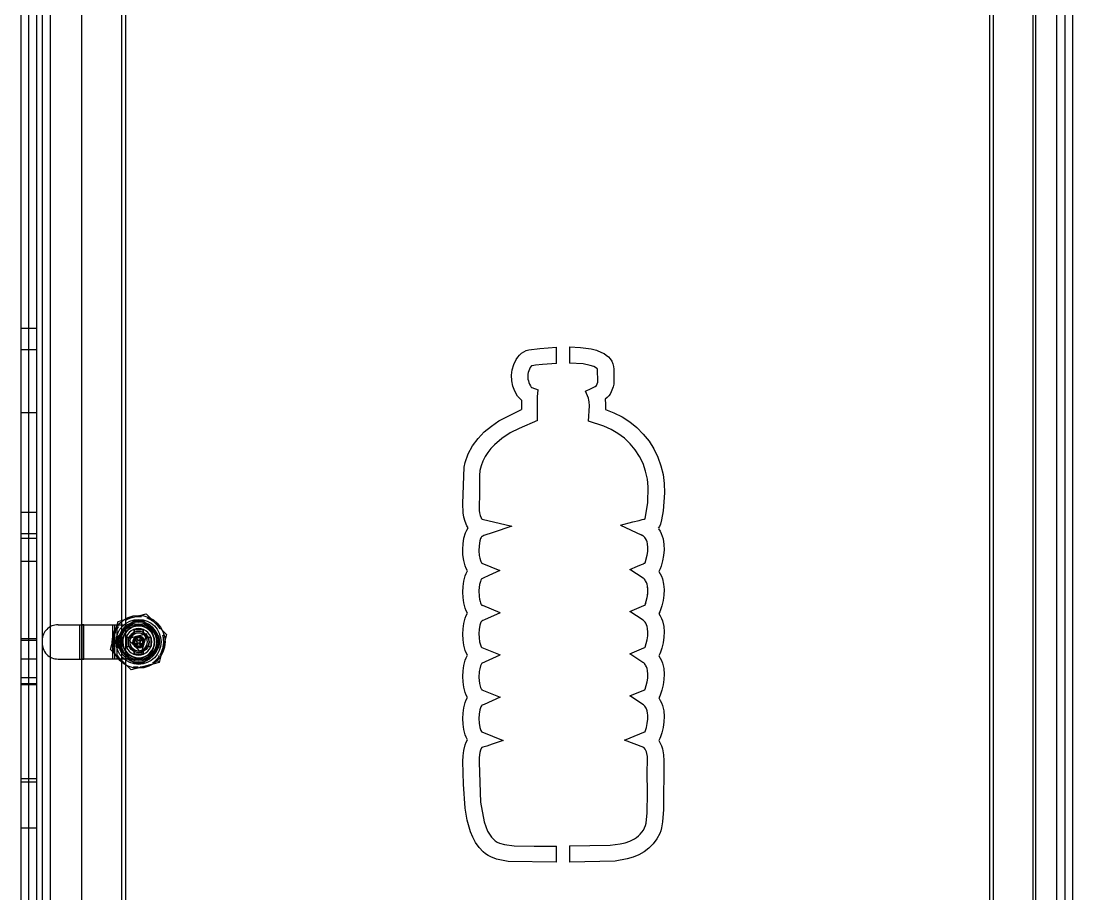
# Model space of a CAD drawing. Header units: millimetres. Extents: x 10366 to 13995, y 24552 to 29685.
# Drawn here: x 12483.1 to 12881.1, y 27532.8 to 27863 of the extents above; entities that cross this region are included whole.
import ezdxf

# ---------------------------------------------------------------- set-up
doc = ezdxf.new("R2010")
doc.units = ezdxf.units.MM
doc.header["$LTSCALE"] = 3
doc.layers.add('DomyÅ›lny', color=7, linetype='Continuous')

msp = doc.modelspace()

# ---------------------------------------------------------------- linework, layer by layer
at = {"layer": 'DomyÅ›lny'}
for p, q in [((12483.05, 27232.68), (12483.05, 28022.68)), ((12486.05, 27235.68), (12486.05, 28019.68)), ((12486.05, 27235.68), (12486.05, 28019.68)), ((12489.05, 27232.68), (12489.05, 28022.68)), ((12506.05, 27237.68), (12506.05, 28017.68)), ((12866.05, 27237.68), (12866.05, 28017.68)), ((12866.96, 27237.68), (12866.96, 28017.68)), ((12874.96, 27237.68), (12874.96, 28017.68)), ((12491.05, 28014.68), (12491.05, 27240.68)), ((12494.05, 28014.68), (12494.05, 27240.68)), ((12878.05, 27240.68), (12878.05, 28014.68)), ((12881.05, 27240.68), (12881.05, 28014.68)), ((12521.05, 27982.68), (12521.05, 27237.68)), ((12522.55, 27982.68), (12522.55, 27234.18)), ((12849.55, 27234.18), (12849.55, 27982.68)), ((12851.05, 27237.68), (12851.05, 27982.68)), ((12483.05, 27746.79), (12486.05, 27746.79)), ((12486.05, 27746.79), (12489.05, 27746.79)), ((12483.05, 27738.7), (12486.05, 27738.7)), ((12486.05, 27738.7), (12489.05, 27738.7)), ((12685.59, 27733.46), (12685.59, 27739.6)), ((12690.59, 27739.7), (12690.59, 27733.57)), ((12678.49, 27720.81), (12678.77, 27723.42)), ((12678.49, 27711.84), (12678.49, 27720.81)), ((12672.36, 27719.59), (12672.36, 27715.99)), ((12483.05, 27714.9), (12486.05, 27714.9)), ((12486.05, 27714.9), (12489.05, 27714.9)), ((12486.05, 27677.13), (12483.05, 27677.13)), ((12489.05, 27677.13), (12486.05, 27677.13)), ((12486.05, 27668.97), (12483.05, 27668.97)), ((12489.05, 27668.97), (12486.05, 27668.97)), ((12709.88, 27672.33), (12717.69, 27668.66)), ((12483.05, 27667.41), (12486.05, 27667.41)), ((12486.05, 27667.41), (12489.05, 27667.41)), ((12483.05, 27658.64), (12486.05, 27658.64)), ((12486.05, 27658.64), (12489.05, 27658.64)), ((12664.3, 27639.08), (12657.75, 27641.84)), ((12497.05, 27634.63), (12505.26, 27634.63)), ((12505.26, 27621.63), (12505.26, 27634.63)), ((12506.8, 27634.63), (12506.11, 27634.63)), ((12506.11, 27634.63), (12517.78, 27634.63)), ((12506.11, 27634.63), (12506.11, 27621.63)), ((12506.8, 27621.63), (12506.8, 27634.63)), ((12517.78, 27634.63), (12518.47, 27634.63)), ((12517.78, 27621.63), (12517.78, 27634.63)), ((12518.47, 27634.63), (12518.47, 27621.63)), ((12519.32, 27634.63), (12519.32, 27621.63)), ((12519.32, 27634.63), (12530.53, 27634.63)), ((12519.81, 27630.24), (12525.41, 27635.85)), ((12529.64, 27635.85), (12535.24, 27630.24)), ((12483.05, 27629.38), (12486.05, 27629.38)), ((12486.05, 27629.38), (12489.05, 27629.38)), ((12522.83, 27626.43), (12522.83, 27629.83)), ((12522.83, 27629.83), (12524.18, 27629.83)), ((12522.83, 27629.83), (12522.83, 27626.43)), ((12524.18, 27629.83), (12522.83, 27629.83)), ((12530.59, 27631.19), (12523.34, 27629.25)), ((12523.34, 27629.25), (12528.65, 27623.95)), ((12525.83, 27631.47), (12525.83, 27632.83)), ((12525.83, 27632.83), (12529.23, 27632.83)), ((12525.83, 27632.83), (12525.83, 27631.47)), ((12529.23, 27632.83), (12525.83, 27632.83)), ((12528.65, 27623.95), (12530.59, 27631.19)), ((12529.23, 27632.83), (12529.23, 27631.47)), ((12529.23, 27631.47), (12529.23, 27632.83)), ((12530.87, 27629.83), (12532.23, 27629.83)), ((12532.23, 27629.83), (12530.87, 27629.83)), ((12532.23, 27629.83), (12532.23, 27626.43)), ((12532.23, 27626.43), (12532.23, 27629.83)), ((12483.05, 27628.78), (12486.05, 27628.78)), ((12486.05, 27628.78), (12489.05, 27628.78)), ((12525.41, 27620.41), (12519.81, 27626.02)), ((12524.18, 27626.43), (12522.83, 27626.43)), ((12522.83, 27626.43), (12524.18, 27626.43)), ((12535.24, 27626.02), (12529.64, 27620.41)), ((12532.23, 27626.43), (12530.87, 27626.43)), ((12530.87, 27626.43), (12532.23, 27626.43)), ((12486.05, 27621.62), (12483.05, 27621.62)), ((12489.05, 27621.62), (12486.05, 27621.62)), ((12497.05, 27621.63), (12505.26, 27621.63)), ((12517.78, 27621.63), (12506.11, 27621.63)), ((12506.11, 27621.63), (12506.8, 27621.63)), ((12518.47, 27621.63), (12517.78, 27621.63)), ((12530.53, 27621.63), (12519.32, 27621.63)), ((12525.83, 27623.43), (12525.83, 27624.79)), ((12525.83, 27624.79), (12525.83, 27623.43)), ((12529.23, 27623.43), (12525.83, 27623.43)), ((12525.83, 27623.43), (12529.23, 27623.43)), ((12529.23, 27624.79), (12529.23, 27623.43)), ((12529.23, 27623.43), (12529.23, 27624.79)), ((12535.28, 27620.37), (12534.24, 27621.41)), ((12657.42, 27620.07), (12664.38, 27623.2)), ((12486.05, 27614.56), (12483.05, 27614.56)), ((12489.05, 27614.56), (12486.05, 27614.56)), ((12483.05, 27612.38), (12486.05, 27612.38)), ((12483.05, 27612.04), (12486.05, 27612.04)), ((12486.05, 27612.38), (12489.05, 27612.38)), ((12486.05, 27612.04), (12489.05, 27612.04)), ((12486.05, 27576.26), (12483.05, 27576.26)), ((12486.05, 27575.1), (12483.05, 27575.1)), ((12489.05, 27576.26), (12486.05, 27576.26)), ((12489.05, 27575.1), (12486.05, 27575.1)), ((12486.05, 27557.69), (12483.05, 27557.69)), ((12489.05, 27557.69), (12486.05, 27557.69)), ((12685.59, 27544.76), (12685.59, 27550.89)), ((12690.59, 27550.94), (12690.59, 27544.81))]:
    msp.add_line(p, q, dxfattribs=at)
for points in [[(12672.36, 27719.59, 0), (12671.59, 27720.3, 0), (12670.95, 27721.12, 0), (12669.9, 27722.92, 0), (12669.16, 27724.87, 0), (12668.74, 27726.91, 0), (12668.66, 27728.99, 0), (12668.91, 27731.06, 0), (12669.51, 27733.06, 0), (12670.41, 27734.93, 0), (12670.98, 27735.81, 0), (12671.62, 27736.63, 0), (12672.39, 27737.33, 0), (12673.27, 27737.9, 0), (12674.21, 27738.34, 0), (12675.22, 27738.62, 0), (12679.35, 27739.14, 0), (12685.59, 27739.6, 0)], [(12690.59, 27739.7, 0), (12694.72, 27739.53, 0), (12698.82, 27738.96, 0), (12700.82, 27738.43, 0), (12702.73, 27737.66, 0), (12703.64, 27737.16, 0), (12704.49, 27736.58, 0), (12705.28, 27735.91, 0), (12705.98, 27735.15, 0), (12706.55, 27734.29, 0), (12706.97, 27733.35, 0), (12707.23, 27732.35, 0), (12707.31, 27731.32, 0), (12707.34, 27727.19, 0), (12707.37, 27726.15, 0), (12707.35, 27725.64, 0), (12707.26, 27725.13, 0), (12707.12, 27724.63, 0), (12706.38, 27722.7, 0), (12705.95, 27721.9, 0), (12705.41, 27721.18, 0), (12704.78, 27720.53, 0), (12704.08, 27719.95, 0)], [(12685.59, 27733.46, 0), (12680.36, 27733.07, 0), (12677.75, 27732.79, 0), (12676.45, 27732.62, 0), (12676.37, 27732.6, 0), (12676.29, 27732.57, 0), (12676.22, 27732.54, 0), (12676.15, 27732.49, 0), (12676.12, 27732.46, 0), (12676.09, 27732.43, 0), (12675.73, 27731.89, 0), (12675.42, 27731.31, 0), (12675.17, 27730.7, 0), (12674.98, 27730.07, 0), (12674.85, 27729.43, 0), (12674.79, 27728.78, 0), (12674.79, 27728.12, 0), (12674.86, 27727.47, 0), (12675, 27726.83, 0), (12675.19, 27726.2, 0), (12675.44, 27725.59, 0), (12675.75, 27725.01, 0), (12676.1, 27724.46, 0), (12676.13, 27724.43, 0), (12676.16, 27724.4, 0), (12676.22, 27724.35, 0), (12676.3, 27724.32, 0), (12678.77, 27723.42, 0)], [(12701.19, 27731.36, 0), (12700.93, 27731.59, 0), (12700.36, 27731.97, 0), (12699.74, 27732.28, 0), (12698.44, 27732.73, 0), (12695.74, 27733.26, 0), (12690.59, 27733.57, 0)], [(12701.24, 27726.41, 0), (12701.19, 27731.36, 0)], [(12696.64, 27723.03, 0), (12698.77, 27723.97, 0), (12699.82, 27724.46, 0), (12700.31, 27724.77, 0), (12700.75, 27725.15, 0)], [(12700.75, 27725.15, 0), (12701.24, 27726.41, 0)], [(12697.8, 27711.62, 0), (12698.09, 27717.44, 0), (12698.04, 27718.9, 0), (12697.93, 27719.62, 0), (12697.72, 27720.32, 0), (12696.64, 27723.03, 0)], [(12704.08, 27719.95, 0), (12704.22, 27718.02, 0), (12704.18, 27716.08, 0)], [(12652.22, 27671.3, 0), (12651.78, 27672.04, 0), (12651.08, 27673.62, 0), (12650.6, 27675.29, 0), (12650.34, 27677, 0), (12650.26, 27680.46, 0), (12650.68, 27694.28, 0), (12651.07, 27695.97, 0), (12652.25, 27699.22, 0), (12653.89, 27702.27, 0), (12655.95, 27705.05, 0), (12658.34, 27707.55, 0), (12661, 27709.77, 0), (12663.86, 27711.72, 0), (12672.36, 27715.99, 0)], [(12704.18, 27716.08, 0), (12707.38, 27714.79, 0), (12710.45, 27713.21, 0), (12713.35, 27711.35, 0), (12716.05, 27709.19, 0), (12718.49, 27706.76, 0), (12720.65, 27704.07, 0), (12722.5, 27701.15, 0), (12724, 27698.05, 0), (12725.15, 27694.79, 0), (12725.95, 27691.44, 0), (12726.42, 27688.02, 0), (12726.57, 27684.57, 0), (12726.02, 27677.69, 0), (12725.38, 27674.29, 0), (12724.94, 27672.63, 0), (12724.58, 27671.84, 0), (12724.12, 27671.11, 0)], [(12704.18, 27716.08, 0), (12707.38, 27714.79, 0), (12710.45, 27713.21, 0), (12713.35, 27711.35, 0), (12716.05, 27709.19, 0), (12718.5, 27706.76, 0), (12720.66, 27704.07, 0), (12722.5, 27701.15, 0), (12724, 27698.04, 0), (12725.16, 27694.79, 0), (12725.95, 27691.43, 0), (12726.42, 27688.01, 0), (12726.57, 27684.56, 0), (12726.02, 27677.69, 0), (12725.38, 27674.29, 0), (12724.94, 27672.62, 0), (12724.58, 27671.84, 0), (12724.12, 27671.11, 0)], [(12678.49, 27711.84, 0), (12671.52, 27708.91, 0), (12668.18, 27707.15, 0), (12665.02, 27705.09, 0), (12662.13, 27702.66, 0), (12660.83, 27701.29, 0), (12659.66, 27699.81, 0), (12658.63, 27698.22, 0), (12657.78, 27696.54, 0), (12657.11, 27694.77, 0), (12656.67, 27692.94, 0), (12656.5, 27691.06, 0), (12656.47, 27683.5, 0), (12656.37, 27679.73, 0), (12656.42, 27677.84, 0), (12656.55, 27676.9, 0), (12656.76, 27675.98, 0), (12657.1, 27675.1, 0), (12657.2, 27674.89, 0), (12657.26, 27674.78, 0), (12657.27, 27674.76, 0), (12657.29, 27674.73, 0), (12657.31, 27674.71, 0), (12657.36, 27674.67, 0), (12657.41, 27674.64, 0), (12657.46, 27674.62, 0), (12657.57, 27674.58, 0), (12668.8, 27671.92, 0)], [(12719.2, 27674.77, 0), (12720.24, 27680.71, 0), (12720.37, 27686.74, 0), (12720.03, 27689.74, 0), (12719.38, 27692.69, 0), (12718.41, 27695.55, 0), (12717.1, 27698.26, 0), (12715.46, 27700.8, 0), (12713.52, 27703.11, 0), (12711.32, 27705.17, 0), (12708.89, 27706.97, 0), (12706.29, 27708.5, 0), (12703.55, 27709.77, 0), (12697.8, 27711.62, 0)], [(12709.88, 27672.33, 0), (12714.57, 27673.51, 0), (12716.91, 27674.09, 0), (12718.09, 27674.37, 0), (12718.67, 27674.51, 0), (12718.96, 27674.6, 0), (12719.03, 27674.63, 0), (12719.1, 27674.66, 0), (12719.16, 27674.71, 0), (12719.18, 27674.74, 0), (12719.19, 27674.75, 0), (12719.2, 27674.76, 0), (12719.2, 27674.77, 0)], [(12651.98, 27654.97, 0), (12651.49, 27655.91, 0), (12651.1, 27656.9, 0), (12650.56, 27658.94, 0), (12650.26, 27661.04, 0), (12650.18, 27663.16, 0), (12650.3, 27665.28, 0), (12650.64, 27667.37, 0), (12651.25, 27669.41, 0), (12651.68, 27670.38, 0), (12652.21, 27671.29, 0)], [(12668.8, 27671.92, 0), (12661.73, 27669.51, 0), (12658.19, 27668.31, 0), (12657.76, 27668.13, 0), (12657.55, 27668.03, 0), (12657.45, 27667.98, 0), (12657.35, 27667.92, 0), (12657.3, 27667.88, 0), (12657.28, 27667.86, 0), (12657.27, 27667.83, 0), (12657.15, 27667.63, 0), (12656.95, 27667.21, 0), (12656.67, 27666.32, 0), (12656.38, 27664.48, 0), (12656.31, 27662.61, 0), (12656.45, 27660.75, 0), (12656.6, 27659.83, 0), (12656.85, 27658.93, 0), (12657.03, 27658.5, 0), (12657.26, 27658.09, 0), (12657.29, 27658.04, 0), (12657.33, 27658, 0), (12657.38, 27657.97, 0), (12657.43, 27657.94, 0), (12664.21, 27655.08, 0)], [(12724.26, 27670.92, 0), (12724.83, 27670.03, 0), (12725.31, 27669.09, 0), (12725.69, 27668.11, 0), (12725.99, 27667.1, 0), (12726.32, 27665.02, 0), (12726.37, 27662.92, 0), (12726.17, 27660.82, 0), (12725.77, 27658.75, 0), (12725.21, 27656.72, 0), (12724.86, 27655.73, 0), (12724.38, 27654.79, 0)], [(12719.21, 27658.08, 0), (12719.96, 27660.89, 0), (12720.17, 27662.33, 0), (12720.23, 27663.79, 0), (12720.1, 27665.24, 0), (12719.94, 27665.95, 0), (12719.69, 27666.63, 0), (12719.34, 27667.27, 0), (12719.12, 27667.56, 0), (12718.88, 27667.83, 0), (12718.61, 27668.08, 0), (12718.32, 27668.3, 0), (12717.69, 27668.66, 0)], [(12713.41, 27655.55, 0), (12716.34, 27656.76, 0), (12717.79, 27657.39, 0), (12718.52, 27657.71, 0), (12718.88, 27657.87, 0), (12719.06, 27657.95, 0), (12719.1, 27657.97, 0), (12719.14, 27658, 0), (12719.18, 27658.04, 0), (12719.19, 27658.06, 0), (12719.2, 27658.07, 0), (12719.21, 27658.08, 0)], [(12651.98, 27639.01, 0), (12651.51, 27639.92, 0), (12651.12, 27640.88, 0), (12650.58, 27642.88, 0), (12650.28, 27644.92, 0), (12650.18, 27646.99, 0), (12650.28, 27649.05, 0), (12650.58, 27651.1, 0), (12651.12, 27653.09, 0), (12651.51, 27654.05, 0), (12651.98, 27654.97, 0)], [(12664.21, 27655.08, 0), (12660.03, 27653.24, 0), (12657.96, 27652.26, 0), (12657.45, 27652.01, 0), (12657.39, 27651.98, 0), (12657.33, 27651.93, 0), (12657.3, 27651.91, 0), (12657.28, 27651.88, 0), (12657.2, 27651.76, 0), (12657.07, 27651.51, 0), (12656.85, 27650.98, 0), (12656.56, 27649.88, 0), (12656.32, 27647.61, 0), (12656.38, 27645.33, 0), (12656.51, 27644.35, 0), (12656.72, 27643.39, 0), (12656.87, 27642.93, 0), (12657.06, 27642.47, 0), (12657.17, 27642.26, 0), (12657.24, 27642.15, 0), (12657.27, 27642.1, 0), (12657.29, 27642.08, 0), (12657.31, 27642.05, 0), (12657.36, 27642.01, 0), (12657.41, 27641.98, 0), (12657.47, 27641.96, 0), (12657.75, 27641.84, 0)], [(12664.21, 27655.08, 0), (12660.03, 27653.24, 0), (12657.96, 27652.26, 0), (12657.45, 27652.01, 0), (12657.39, 27651.98, 0), (12657.33, 27651.93, 0), (12657.3, 27651.91, 0), (12657.28, 27651.88, 0), (12657.2, 27651.76, 0), (12657.07, 27651.51, 0), (12656.85, 27650.98, 0), (12656.56, 27649.88, 0), (12656.32, 27647.61, 0), (12656.38, 27645.33, 0), (12656.51, 27644.35, 0), (12656.72, 27643.39, 0), (12656.87, 27642.92, 0), (12657.06, 27642.47, 0), (12657.17, 27642.26, 0), (12657.24, 27642.15, 0), (12657.27, 27642.1, 0), (12657.29, 27642.08, 0), (12657.31, 27642.05, 0), (12657.36, 27642.01, 0), (12657.41, 27641.98, 0), (12657.47, 27641.96, 0), (12657.75, 27641.84, 0)], [(12713.44, 27639.56, 0), (12718.75, 27641.84, 0), (12719.08, 27642, 0), (12719.15, 27642.05, 0), (12719.18, 27642.08, 0), (12719.2, 27642.1, 0), (12719.2, 27642.11, 0), (12719.21, 27642.11, 0), (12719.43, 27642.8, 0), (12720.08, 27645.61, 0), (12720.22, 27647.05, 0), (12720.2, 27648.49, 0), (12720.11, 27649.21, 0), (12719.96, 27649.91, 0), (12719.72, 27650.6, 0), (12719.38, 27651.23, 0), (12719.18, 27651.53, 0), (12718.94, 27651.8, 0), (12718.68, 27652.06, 0), (12718.4, 27652.28, 0), (12713.41, 27655.55, 0)], [(12713.44, 27639.56, 0), (12718.75, 27641.84, 0), (12719.08, 27642, 0), (12719.15, 27642.05, 0), (12719.18, 27642.08, 0), (12719.2, 27642.1, 0), (12719.2, 27642.11, 0), (12719.21, 27642.12, 0), (12719.96, 27644.91, 0), (12720.17, 27646.34, 0), (12720.23, 27647.78, 0), (12720.11, 27649.22, 0), (12719.96, 27649.92, 0), (12719.72, 27650.6, 0), (12719.38, 27651.24, 0), (12719.17, 27651.53, 0), (12718.94, 27651.81, 0), (12718.68, 27652.06, 0), (12718.39, 27652.29, 0), (12713.41, 27655.55, 0)], [(12724.38, 27654.79, 0), (12724.92, 27653.91, 0), (12725.37, 27652.97, 0), (12725.73, 27651.99, 0), (12726.19, 27649.97, 0), (12726.35, 27647.89, 0), (12726.26, 27645.81, 0), (12725.97, 27643.76, 0), (12725.5, 27641.73, 0), (12725.04, 27640.24, 0), (12724.75, 27639.51, 0), (12724.38, 27638.83, 0)], [(12519.77, 27635.89, 0), (12525.07, 27637.31, 0)], [(12525.07, 27637.31, 0), (12530.37, 27638.73, 0)], [(12530.37, 27638.73, 0), (12534.24, 27634.85, 0)], [(12651.98, 27623.04, 0), (12651.51, 27623.96, 0), (12651.12, 27624.92, 0), (12650.58, 27626.91, 0), (12650.28, 27628.96, 0), (12650.18, 27631.02, 0), (12650.28, 27633.09, 0), (12650.58, 27635.13, 0), (12651.12, 27637.13, 0), (12651.5, 27638.09, 0), (12651.98, 27639.01, 0)], [(12664.3, 27639.08, 0), (12658.46, 27636.51, 0), (12657.74, 27636.18, 0), (12657.38, 27636.01, 0), (12657.34, 27635.98, 0), (12657.3, 27635.94, 0), (12657.29, 27635.92, 0), (12657.27, 27635.9, 0), (12657.07, 27635.56, 0), (12656.91, 27635.19, 0), (12656.68, 27634.43, 0), (12656.4, 27632.87, 0), (12656.29, 27631.28, 0), (12656.33, 27629.68, 0), (12656.53, 27628.1, 0), (12656.72, 27627.33, 0), (12657.01, 27626.58, 0), (12657.2, 27626.24, 0), (12657.26, 27626.16, 0), (12657.29, 27626.12, 0), (12657.32, 27626.08, 0), (12657.36, 27626.05, 0), (12657.4, 27626.02, 0), (12657.45, 27626, 0), (12664.38, 27623.2, 0)], [(12664.3, 27639.08, 0), (12658.46, 27636.51, 0), (12657.74, 27636.18, 0), (12657.38, 27636.01, 0), (12657.34, 27635.98, 0), (12657.3, 27635.94, 0), (12657.27, 27635.9, 0), (12657.07, 27635.56, 0), (12656.91, 27635.19, 0), (12656.68, 27634.43, 0), (12656.4, 27632.86, 0), (12656.29, 27631.28, 0), (12656.33, 27629.68, 0), (12656.53, 27628.1, 0), (12656.72, 27627.33, 0), (12657.01, 27626.58, 0), (12657.2, 27626.24, 0), (12657.26, 27626.16, 0), (12657.29, 27626.12, 0), (12657.32, 27626.08, 0), (12657.36, 27626.05, 0), (12657.4, 27626.02, 0), (12657.45, 27626, 0), (12664.38, 27623.2, 0)], [(12713.38, 27623.65, 0), (12718.72, 27625.86, 0), (12719.05, 27626.01, 0), (12719.12, 27626.06, 0), (12719.16, 27626.09, 0), (12719.19, 27626.12, 0), (12719.2, 27626.14, 0), (12719.2, 27626.14, 0), (12719.21, 27626.15, 0), (12719.96, 27628.94, 0), (12720.17, 27630.36, 0), (12720.24, 27631.81, 0), (12720.12, 27633.24, 0), (12719.96, 27633.95, 0), (12719.72, 27634.63, 0), (12719.39, 27635.27, 0), (12719.18, 27635.56, 0), (12718.94, 27635.84, 0), (12718.68, 27636.09, 0), (12718.4, 27636.31, 0), (12713.44, 27639.56, 0)], [(12713.38, 27623.65, 0), (12718.72, 27625.86, 0), (12719.05, 27626.01, 0), (12719.12, 27626.06, 0), (12719.16, 27626.09, 0), (12719.19, 27626.12, 0), (12719.2, 27626.14, 0), (12719.2, 27626.14, 0), (12719.21, 27626.15, 0), (12719.96, 27628.94, 0), (12720.17, 27630.37, 0), (12720.24, 27631.81, 0), (12720.12, 27633.25, 0), (12719.96, 27633.95, 0), (12719.72, 27634.63, 0), (12719.39, 27635.27, 0), (12719.18, 27635.56, 0), (12718.94, 27635.84, 0), (12718.68, 27636.09, 0), (12718.4, 27636.31, 0), (12713.44, 27639.56, 0)], [(12724.38, 27638.83, 0), (12724.92, 27637.94, 0), (12725.38, 27637, 0), (12725.74, 27636.03, 0), (12726.22, 27634, 0), (12726.38, 27631.93, 0), (12726.29, 27629.85, 0), (12725.99, 27627.79, 0), (12725.51, 27625.76, 0), (12725.04, 27624.27, 0), (12724.75, 27623.55, 0), (12724.38, 27622.86, 0)], [(12505.26, 27634.63, 0), (12506.11, 27634.63, 0)], [(12517.78, 27634.63, 0), (12519.32, 27634.63, 0)], [(12518.35, 27630.59, 0), (12519.77, 27635.89, 0)], [(12534.24, 27634.85, 0), (12535.21, 27633.88, 0)], [(12535.21, 27633.88, 0), (12538.12, 27630.97, 0)], [(12517.92, 27628.98, 0), (12518.35, 27630.59, 0)], [(12526.79, 27628.33, 0), (12525.74, 27629.37, 0)], [(12526.28, 27629.91, 0), (12527.33, 27628.87, 0)], [(12526.76, 27629.26, 0), (12527.2, 27628.75, 0)], [(12527.85, 27628.75, 0), (12528.3, 27629.26, 0)], [(12529.31, 27629.37, 0), (12528.27, 27628.33, 0)], [(12538.12, 27630.97, 0), (12537.12, 27627.22, 0)], [(12516.93, 27625.29, 0), (12517.92, 27628.98, 0)], [(12520.81, 27621.41, 0), (12516.93, 27625.29, 0)], [(12527.33, 27627.39, 0), (12526.28, 27626.34, 0)], [(12526.91, 27628.46, 0), (12526.4, 27628.9, 0)], [(12526.4, 27627.36, 0), (12526.91, 27627.8, 0)], [(12527.2, 27627.51, 0), (12526.76, 27627, 0)], [(12526.91, 27627.8, 0), (12526.94, 27627.84, 0), (12526.97, 27627.87, 0), (12526.99, 27627.91, 0), (12527.01, 27627.94, 0), (12527.03, 27627.99, 0), (12527.04, 27628.03, 0), (12527.05, 27628.08, 0), (12527.05, 27628.13, 0), (12527.05, 27628.18, 0), (12527.04, 27628.23, 0), (12527.03, 27628.27, 0), (12527.01, 27628.31, 0), (12526.99, 27628.35, 0), (12526.97, 27628.39, 0), (12526.94, 27628.42, 0), (12526.91, 27628.46, 0)], [(12527.2, 27628.75, 0), (12527.23, 27628.72, 0), (12527.27, 27628.69, 0), (12527.3, 27628.66, 0), (12527.34, 27628.64, 0), (12527.38, 27628.63, 0), (12527.43, 27628.61, 0), (12527.48, 27628.6, 0), (12527.53, 27628.6, 0), (12527.57, 27628.6, 0), (12527.62, 27628.61, 0), (12527.67, 27628.63, 0), (12527.71, 27628.64, 0), (12527.75, 27628.66, 0), (12527.79, 27628.69, 0), (12527.82, 27628.72, 0), (12527.85, 27628.75, 0)], [(12527.85, 27627.51, 0), (12527.82, 27627.54, 0), (12527.79, 27627.57, 0), (12527.75, 27627.59, 0), (12527.71, 27627.62, 0), (12527.67, 27627.63, 0), (12527.62, 27627.65, 0), (12527.57, 27627.65, 0), (12527.53, 27627.66, 0), (12527.48, 27627.65, 0), (12527.43, 27627.65, 0), (12527.38, 27627.63, 0), (12527.34, 27627.62, 0), (12527.3, 27627.59, 0), (12527.27, 27627.57, 0), (12527.23, 27627.54, 0), (12527.2, 27627.51, 0)], [(12528.77, 27626.34, 0), (12527.73, 27627.39, 0)], [(12528.3, 27627, 0), (12527.85, 27627.51, 0)], [(12528.15, 27628.46, 0), (12528.12, 27628.42, 0), (12528.09, 27628.39, 0), (12528.06, 27628.35, 0), (12528.04, 27628.31, 0), (12528.02, 27628.27, 0), (12528.01, 27628.23, 0), (12528, 27628.18, 0), (12528, 27628.13, 0), (12528, 27628.08, 0), (12528.01, 27628.03, 0), (12528.02, 27627.99, 0), (12528.04, 27627.94, 0), (12528.06, 27627.91, 0), (12528.09, 27627.87, 0), (12528.12, 27627.84, 0), (12528.15, 27627.8, 0)], [(12528.65, 27628.9, 0), (12528.15, 27628.46, 0)], [(12528.15, 27627.8, 0), (12528.65, 27627.36, 0)], [(12528.65, 27628.9, 0), (12528.58, 27629, 0), (12528.49, 27629.1, 0)], [(12536.7, 27625.67, 0), (12536.33, 27624.27, 0)], [(12537.12, 27627.22, 0), (12536.7, 27625.67, 0)], [(12505.26, 27621.63, 0), (12506.11, 27621.63, 0)], [(12519.32, 27621.63, 0), (12517.78, 27621.63, 0)], [(12524.69, 27617.53, 0), (12520.81, 27621.41, 0)], [(12536.22, 27623.88, 0), (12535.28, 27620.37, 0)], [(12651.98, 27607.07, 0), (12651.5, 27607.99, 0), (12651.12, 27608.95, 0), (12650.58, 27610.94, 0), (12650.28, 27612.99, 0), (12650.18, 27615.06, 0), (12650.28, 27617.12, 0), (12650.58, 27619.17, 0), (12651.12, 27621.16, 0), (12651.5, 27622.12, 0), (12651.98, 27623.04, 0)], [(12713.38, 27607.69, 0), (12718.74, 27609.9, 0), (12719.06, 27610.06, 0), (12719.14, 27610.11, 0), (12719.17, 27610.14, 0), (12719.19, 27610.16, 0), (12719.2, 27610.17, 0), (12719.2, 27610.18, 0), (12719.21, 27610.18, 0), (12719.96, 27612.98, 0), (12720.17, 27614.41, 0), (12720.24, 27615.86, 0), (12720.11, 27617.31, 0), (12719.95, 27618.01, 0), (12719.71, 27618.69, 0), (12719.37, 27619.33, 0), (12719.16, 27619.63, 0), (12718.92, 27619.9, 0), (12718.65, 27620.15, 0), (12718.37, 27620.37, 0), (12713.38, 27623.65, 0)], [(12713.38, 27607.69, 0), (12718.74, 27609.9, 0), (12719.07, 27610.06, 0), (12719.14, 27610.11, 0), (12719.17, 27610.14, 0), (12719.19, 27610.16, 0), (12719.2, 27610.17, 0), (12719.2, 27610.18, 0), (12719.21, 27610.19, 0), (12719.96, 27612.98, 0), (12720.17, 27614.42, 0), (12720.24, 27615.86, 0), (12720.11, 27617.31, 0), (12719.95, 27618.01, 0), (12719.71, 27618.7, 0), (12719.37, 27619.33, 0), (12719.15, 27619.63, 0), (12718.92, 27619.9, 0), (12718.65, 27620.15, 0), (12718.37, 27620.37, 0), (12713.38, 27623.65, 0)], [(12724.38, 27622.86, 0), (12724.92, 27621.98, 0), (12725.38, 27621.04, 0), (12725.74, 27620.07, 0), (12726.22, 27618.04, 0), (12726.39, 27615.96, 0), (12726.3, 27613.88, 0), (12725.99, 27611.82, 0), (12725.51, 27609.8, 0), (12725.04, 27608.31, 0), (12724.75, 27607.58, 0), (12724.38, 27606.9, 0)], [(12528.55, 27618.57, 0), (12524.69, 27617.53, 0)], [(12529.99, 27618.95, 0), (12528.55, 27618.57, 0)], [(12535.28, 27620.37, 0), (12529.99, 27618.95, 0)], [(12657.42, 27620.07, 0), (12657.14, 27619.59, 0), (12656.93, 27619.07, 0), (12656.63, 27617.99, 0), (12656.44, 27616.89, 0), (12656.32, 27614.66, 0), (12656.5, 27612.44, 0), (12656.74, 27611.35, 0), (12656.93, 27610.82, 0), (12657.17, 27610.32, 0), (12657.25, 27610.2, 0), (12657.29, 27610.15, 0), (12657.32, 27610.12, 0), (12657.37, 27610.08, 0), (12657.43, 27610.04, 0), (12664.32, 27607.26, 0)], [(12651.99, 27591.11, 0), (12651.51, 27592.02, 0), (12651.12, 27592.98, 0), (12650.58, 27594.98, 0), (12650.28, 27597.02, 0), (12650.18, 27599.09, 0), (12650.28, 27601.15, 0), (12650.58, 27603.2, 0), (12651.12, 27605.2, 0), (12651.5, 27606.16, 0), (12651.98, 27607.07, 0)], [(12664.32, 27607.26, 0), (12658.23, 27604.5, 0), (12657.48, 27604.13, 0), (12657.39, 27604.08, 0), (12657.34, 27604.05, 0), (12657.3, 27604.02, 0), (12657.29, 27604, 0), (12657.27, 27603.98, 0), (12657.07, 27603.61, 0), (12656.9, 27603.23, 0), (12656.66, 27602.43, 0), (12656.39, 27600.78, 0), (12656.3, 27599.11, 0), (12656.38, 27597.44, 0), (12656.64, 27595.79, 0), (12656.88, 27594.99, 0), (12657.04, 27594.6, 0), (12657.25, 27594.24, 0), (12657.28, 27594.2, 0), (12657.32, 27594.16, 0), (12657.36, 27594.12, 0), (12657.4, 27594.09, 0), (12657.44, 27594.07, 0), (12665.47, 27590.78, 0)], [(12711.34, 27590.99, 0), (12717.23, 27593.33, 0), (12718.7, 27593.93, 0), (12719.06, 27594.09, 0), (12719.1, 27594.11, 0), (12719.14, 27594.14, 0), (12719.18, 27594.18, 0), (12719.19, 27594.2, 0), (12719.2, 27594.21, 0), (12719.2, 27594.21, 0), (12719.21, 27594.22, 0), (12719.67, 27595.73, 0), (12720, 27597.28, 0), (12720.2, 27598.85, 0), (12720.21, 27600.44, 0), (12720.13, 27601.22, 0), (12719.96, 27602, 0), (12719.7, 27602.75, 0), (12719.52, 27603.1, 0), (12719.32, 27603.44, 0), (12719.08, 27603.76, 0), (12718.81, 27604.04, 0), (12718.51, 27604.3, 0), (12713.38, 27607.69, 0)], [(12724.38, 27606.9, 0), (12724.92, 27606, 0), (12725.38, 27605.06, 0), (12725.75, 27604.08, 0), (12726.22, 27602.04, 0), (12726.38, 27599.95, 0), (12726.29, 27597.85, 0), (12725.97, 27595.78, 0), (12725.48, 27593.74, 0), (12725.01, 27592.24, 0), (12724.71, 27591.52, 0), (12724.31, 27590.83, 0)], [(12685.59, 27544.76, 0), (12667.36, 27545.03, 0), (12662.9, 27545.97, 0), (12660.78, 27546.79, 0), (12659.78, 27547.34, 0), (12658.83, 27547.97, 0), (12657.94, 27548.69, 0), (12656.36, 27550.33, 0), (12655.05, 27552.19, 0), (12653.97, 27554.2, 0), (12653.1, 27556.31, 0), (12651.85, 27560.69, 0), (12651.07, 27565.18, 0), (12650.4, 27574.28, 0), (12650.21, 27582.83, 0), (12650.29, 27584.97, 0), (12650.58, 27587.08, 0), (12651.14, 27589.15, 0), (12651.52, 27590.15, 0), (12651.99, 27591.11, 0)], [(12665.47, 27590.78, 0), (12661.36, 27589.39, 0), (12659.3, 27588.73, 0), (12658.26, 27588.4, 0), (12657.74, 27588.24, 0), (12657.49, 27588.16, 0), (12657.42, 27588.13, 0), (12657.37, 27588.1, 0), (12657.31, 27588.05, 0), (12657.29, 27588.03, 0), (12657.28, 27588.02, 0), (12657.27, 27588.01, 0), (12657.27, 27588, 0)], [(12724.31, 27590.83, 0), (12724.89, 27589.83, 0), (12725.35, 27588.78, 0), (12725.71, 27587.68, 0), (12726.15, 27585.42, 0), (12726.27, 27583.12, 0), (12726.08, 27564.67, 0), (12725.78, 27560.07, 0), (12725.43, 27557.79, 0), (12725.13, 27556.68, 0), (12724.71, 27555.6, 0), (12723.63, 27553.57, 0), (12722.26, 27551.71, 0), (12720.63, 27550.08, 0), (12718.78, 27548.7, 0), (12716.76, 27547.58, 0), (12714.63, 27546.7, 0), (12712.42, 27546.04, 0), (12707.88, 27545.23, 0), (12690.59, 27544.81, 0)], [(12718.78, 27588.03, 0), (12718.74, 27588.08, 0), (12718.68, 27588.11, 0), (12718.63, 27588.14, 0), (12711.34, 27590.99, 0)], [(12657.27, 27588, 0), (12656.93, 27587.13, 0), (12656.67, 27586.22, 0), (12656.39, 27584.37, 0), (12656.34, 27582.49, 0), (12656.95, 27567.48, 0), (12658.28, 27560.1, 0), (12658.86, 27558.31, 0), (12659.6, 27556.58, 0), (12660.54, 27554.96, 0), (12661.11, 27554.21, 0), (12661.75, 27553.53, 0), (12662.47, 27552.92, 0), (12663.26, 27552.41, 0), (12664.12, 27552.02, 0), (12665.92, 27551.5, 0), (12669.63, 27550.95, 0), (12677.14, 27550.81, 0), (12685.59, 27550.89, 0)], [(12690.59, 27550.94, 0), (12705.92, 27551.23, 0), (12709.72, 27551.72, 0), (12711.59, 27552.16, 0), (12713.4, 27552.78, 0), (12715.12, 27553.63, 0), (12715.92, 27554.15, 0), (12716.67, 27554.75, 0), (12717.35, 27555.42, 0), (12717.97, 27556.15, 0), (12718.51, 27556.94, 0), (12718.97, 27557.78, 0), (12719.34, 27558.67, 0), (12719.54, 27559.6, 0), (12719.91, 27563.42, 0), (12720.07, 27571.08, 0), (12720, 27578.75, 0), (12720.14, 27583.54, 0), (12720.07, 27584.73, 0), (12719.85, 27585.91, 0), (12719.67, 27586.48, 0), (12719.44, 27587.03, 0), (12719.14, 27587.55, 0), (12718.78, 27588.03, 0)], [(12690.59, 27550.94, 0), (12705.92, 27551.23, 0), (12709.72, 27551.72, 0), (12711.59, 27552.16, 0), (12713.4, 27552.78, 0), (12715.12, 27553.63, 0), (12715.92, 27554.15, 0), (12716.67, 27554.75, 0), (12717.36, 27555.42, 0), (12717.97, 27556.15, 0), (12718.51, 27556.94, 0), (12718.97, 27557.78, 0), (12719.34, 27558.67, 0), (12719.54, 27559.6, 0), (12719.91, 27563.42, 0), (12720.07, 27571.08, 0), (12720, 27578.75, 0), (12720.14, 27583.54, 0), (12720.07, 27584.73, 0), (12719.85, 27585.91, 0), (12719.67, 27586.48, 0), (12719.44, 27587.03, 0), (12719.14, 27587.55, 0), (12718.78, 27588.03, 0)]]:
    msp.add_polyline3d(points, dxfattribs=at)
for radius in [10, 8.5, 6.75, 4, 1.81, 1.62]:
    msp.add_circle((12527.53, 27628.13), radius, dxfattribs=at)
for centre, radius, start, end in [((12527.53, 27628.13), 9.5, 105, 121.2104), ((12527.53, 27628.13), 9.5, 83.6912, 105), ((12497.05, 27628.63), 6, 90, 135), ((12527.53, 27628.13), 9.5, 142.9864, 150.7265), ((12527.53, 27628.13), 7.69, 135, 315), ((12527.53, 27628.13), 7.19, 135, 315), ((12527.53, 27628.13), 6, 45.776, 225.776), ((12527.53, 27628.13), 6, 45.776, 225.776), ((12527.53, 27628.13), 7.69, 315, 135), ((12527.53, 27628.13), 7.19, 315, 135), ((12527.53, 27628.13), 6.15, 315, 135), ((12527.53, 27628.13), 8, 74.6863, 105.3137), ((12524.98, 27628.13), 8.54, 310.4497, 49.5503), ((12527.53, 27628.13), 9.5, 59.9085, 70.1896), ((12527.53, 27628.13), 9.5, 45, 58.6282), ((12527.53, 27628.13), 9.5, 31.3848, 45), ((12497.05, 27628.63), 6, 156.0744, 180), ((12497.05, 27628.63), 6, 135, 156.0744), ((12527.53, 27628.13), 9.5, 165, 187.8171), ((12527.53, 27628.13), 9.5, 156.4673, 165), ((12527.53, 27628.13), 8, 164.6863, 195.3137), ((12527.53, 27628.13), 6.15, 135, 315), ((12527.53, 27628.13), 5, 135, 315), ((12527.53, 27628.13), 5, 135, 315), ((12527.53, 27628.13), 6, 225.776, 45.776), ((12527.53, 27628.13), 6, 225.776, 45.776), ((12527.53, 27628.13), 3.96, 45, 315), ((12527.53, 27628.13), 5, 315, 135), ((12527.53, 27628.13), 5, 315, 135), ((12527.53, 27628.13), 3.75, 116.9577, 153.0423), ((12527.53, 27628.13), 3.75, 116.9577, 153.0423), ((12527.53, 27628.13), 3.33, 45, 315), ((12527.53, 27628.13), 2.25, 45.776, 225.776), ((12527.53, 27628.13), 2.25, 45.776, 225.776), ((12527.53, 27628.13), 2.01, 45, 315), ((12527.53, 27628.13), 2, 45, 225), ((12527.53, 27628.13), 1.81, 45, 315), ((12527.53, 27628.13), 2.25, 225.776, 45.776), ((12527.53, 27628.13), 2.25, 225.776, 45.776), ((12527.53, 27628.13), 1.57, 45, 225), ((12527.53, 27628.13), 2, 225, 45), ((12527.53, 27628.13), 1.37, 124.3295, 145.6705), ((12527.53, 27628.13), 1.57, 225, 45), ((12527.53, 27628.13), 3.75, 26.9577, 63.0423), ((12527.53, 27628.13), 3.75, 26.9577, 63.0423), ((12527.53, 27628.13), 3.33, 315, 45), ((12527.53, 27628.13), 3.96, 315, 45), ((12527.53, 27628.13), 8, 344.6863, 15.3137), ((12527.53, 27628.13), 9.5, 7.3671, 15.3673), ((12527.53, 27628.13), 9.5, 354.7128, 7.3671), ((12497.05, 27627.63), 6, 180, 199.3931), ((12497.05, 27627.63), 6, 199.3931, 225), ((12527.53, 27628.13), 9.5, 187.8171, 195.8282), ((12527.53, 27628.13), 3.75, 206.9577, 243.0423), ((12527.53, 27628.13), 3.75, 206.9577, 243.0423), ((12527.53, 27628.13), 1.37, 214.3295, 235.6705), ((12527.53, 27628.13), 3.75, 296.9577, 333.0423), ((12527.53, 27628.13), 3.75, 296.9577, 333.0423), ((12527.53, 27628.13), 9.5, 336.1398, 345), ((12527.53, 27628.13), 9.5, 345, 354.7128), ((12497.05, 27627.63), 6, 225, 270), ((12527.53, 27628.13), 9.5, 211.8417, 225), ((12527.53, 27628.13), 9.5, 225, 233.3272), ((12527.53, 27628.13), 9.5, 303.3017, 315), ((12527.53, 27628.13), 9.5, 315, 326.9066), ((12527.53, 27628.13), 9.5, 328.2699, 336.1398), ((12527.53, 27628.13), 8, 254.6863, 285.3137), ((12527.53, 27628.13), 9.5, 258.5656, 268.835), ((12527.53, 27628.13), 9.5, 273.9548, 285), ((12527.53, 27628.13), 9.5, 285, 295.3865)]:
    msp.add_arc(centre, radius, start, end, dxfattribs=at)

doc.saveas('drawing.dxf')
